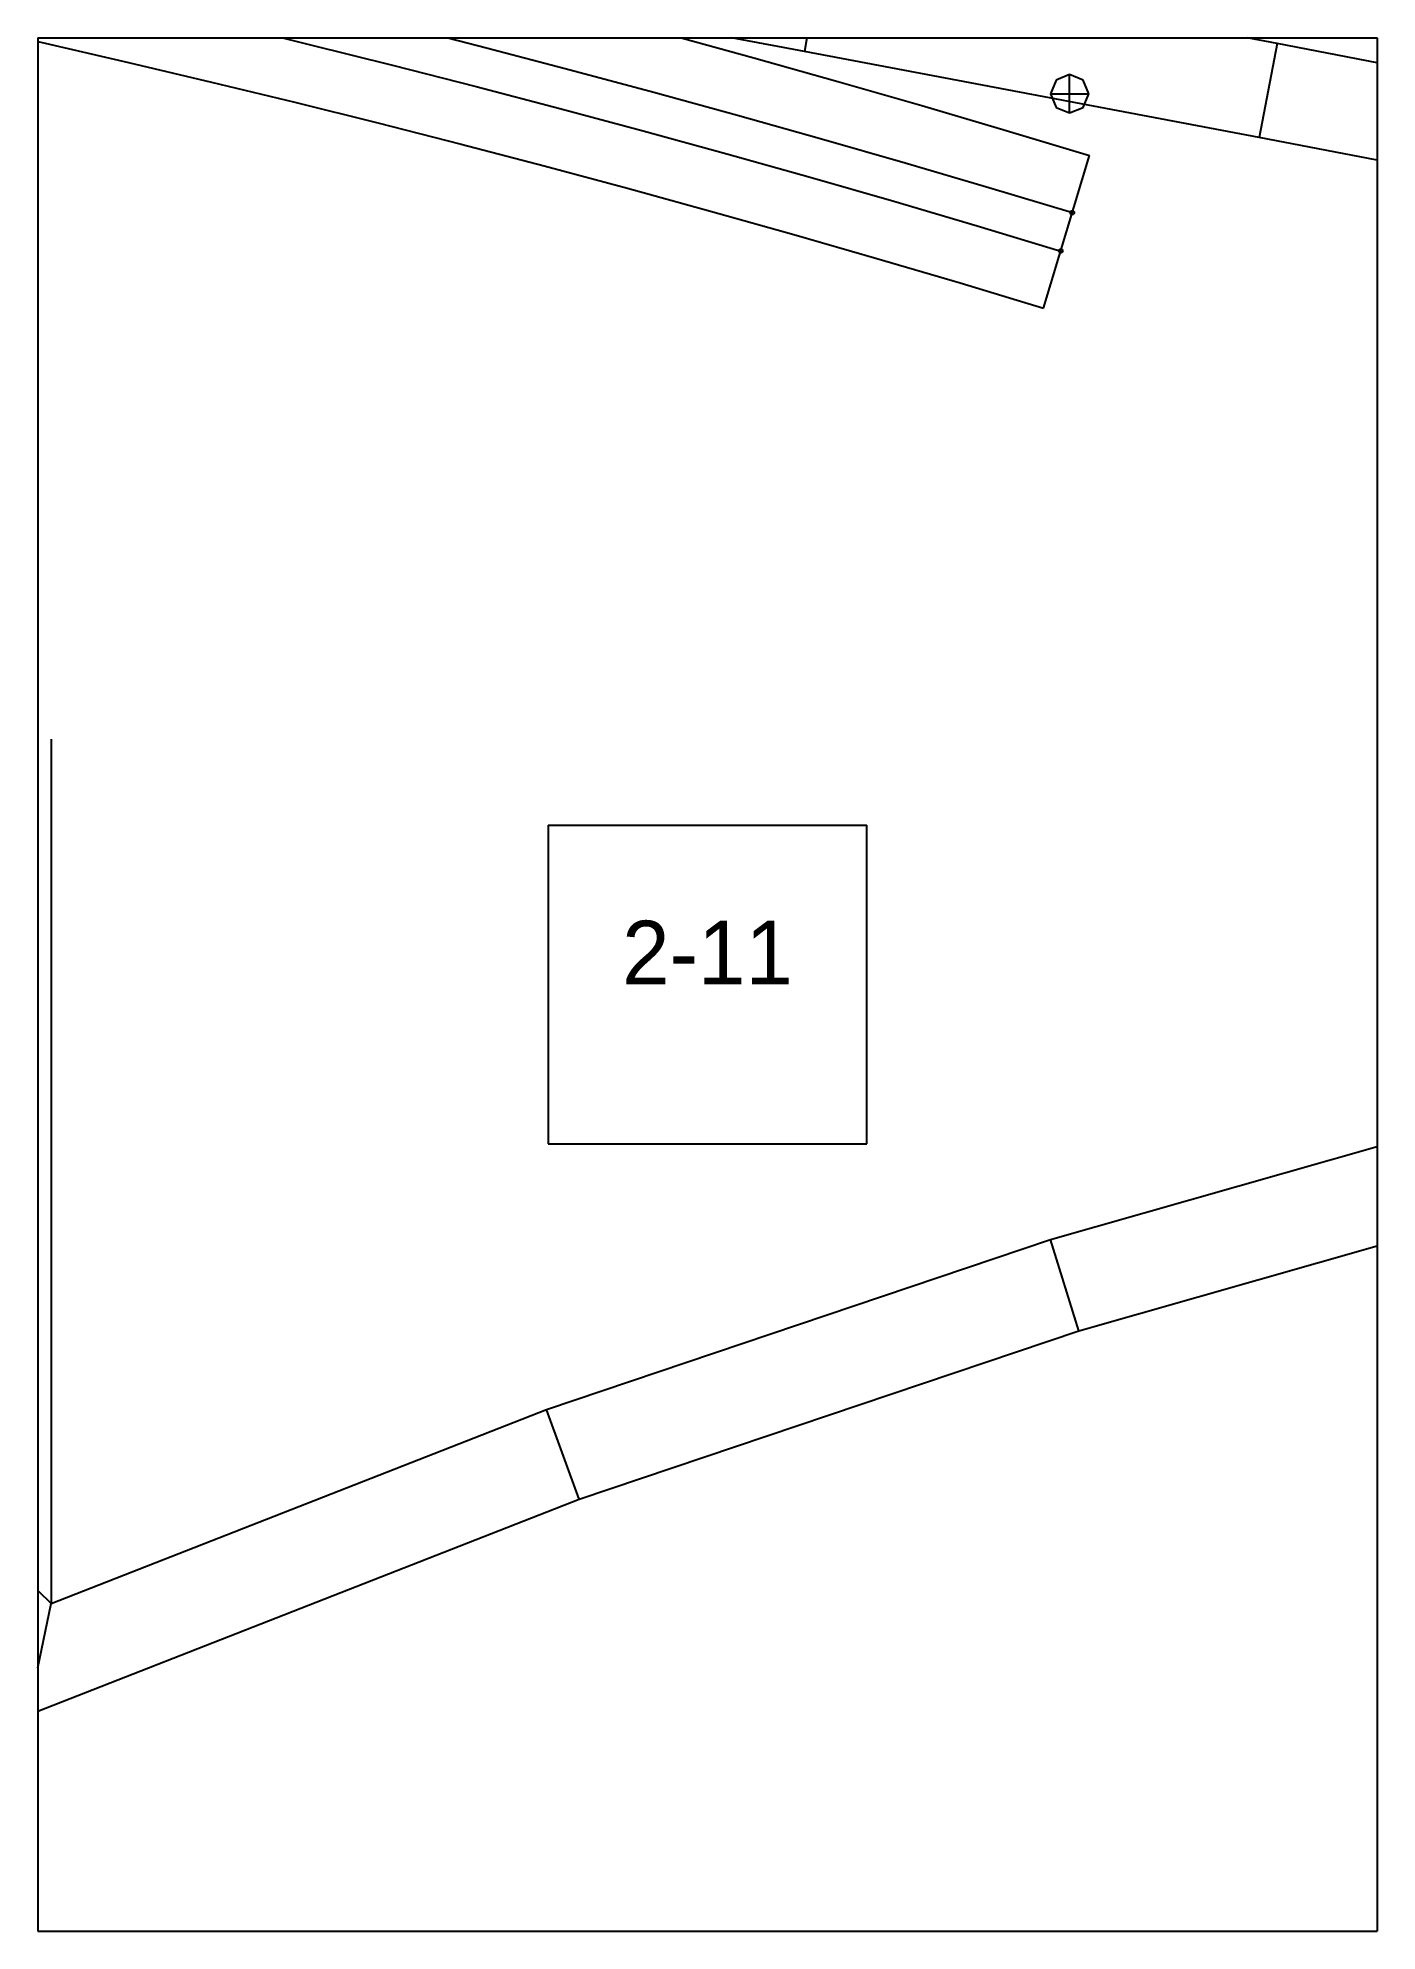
# Paper-space layout 'Plan 2-11' of a CAD drawing. Header units: metres, sheet in millimetres. Extents: x 0 to 210, y 0 to 297.
# The model-space entities are those that its viewports show. They can reach past a viewport. Long polylines and large blocks are cut down to what shows.
import ezdxf
from ezdxf.enums import TextEntityAlignment as Align

# ---------------------------------------------------------------- set-up
doc = ezdxf.new("R2010")
doc.units = ezdxf.units.M
for name, color, linetype in [('default', 7, 'Continuous'), ('mcircles', 7, 'Continuous'), ('TEXTLAYER', 7, 'Continuous'), ('VIEWPORTS', 7, 'Continuous')]:
    doc.layers.add(name, color=color, linetype=linetype)

msp = doc.modelspace()

# ---------------------------------------------------------------- linework, layer by layer
at = {"color": 9}
for p, q in [((2100, 0), (2100, -297)), ((2100, 0), (2100, -297)), ((2310, 0), (2310, -297)), ((2310, 0), (2310, -297)), ((1890, -297), (2100, -297)), ((1890, -297), (2100, -297)), ((2100, -297), (2310, -297)), ((2100, -297), (2100, -594)), ((2100, -297), (2310, -297)), ((2100, -297), (2100, -594)), ((2310, -297), (2520, -297)), ((2310, -297), (2310, -594)), ((2310, -297), (2520, -297)), ((2310, -297), (2310, -594)), ((2180, -420.5), (2230, -420.5)), ((2180, -420.5), (2180, -470.5)), ((2230, -470.5), (2230, -420.5)), ((2180, -470.5), (2230, -470.5)), ((1890, -594), (2100, -594)), ((1890, -594), (2100, -594)), ((2100, -594), (2310, -594)), ((2100, -594), (2100, -891)), ((2100, -594), (2310, -594)), ((2100, -594), (2100, -891)), ((2310, -594), (2520, -594)), ((2310, -594), (2310, -891)), ((2310, -594), (2520, -594)), ((2310, -594), (2310, -891))]:
    msp.add_line(p, q, dxfattribs=at)
at = {"layer": 'default', "color": 7, "linetype": 'Continuous'}
for p, q in [((1832.16, -277.21), (2102.07, -542.58)), ((2222.95, -284.38), (2220.19, -299.12)), ((2294.32, -297.89), (2222.95, -284.38)), ((2220.19, -299.12), (2147.09, -285.54)), ((2185.88, -292.96), (2199.07, -296.5)), ((2088.12, -294.91), (2101.16, -297.84)), ((2129.44, -294.84), (2142.54, -298.02)), ((2157.19, -295.19), (2170.33, -298.54)), ((2199.07, -296.5), (2212.25, -300.12)), ((2101.16, -297.84), (2114.2, -300.84)), ((2142.54, -298.02), (2155.63, -301.29)), ((2170.33, -298.54), (2183.46, -301.99)), ((2291.5, -312.62), (2220.19, -299.12)), ((2294.32, -297.89), (2291.5, -312.62)), ((2363.56, -311.3), (2294.32, -297.89)), ((2114.2, -300.84), (2127.24, -303.93)), ((2155.63, -301.29), (2168.73, -304.64)), ((2183.46, -301.99), (2196.59, -305.51)), ((2212.25, -300.12), (2225.44, -303.83)), ((2261.78, -302.77), (2259.66, -303.65)), ((2263.91, -303.65), (2261.78, -302.77)), ((2261.78, -308.77), (2261.78, -302.77)), ((2127.24, -303.93), (2140.28, -307.1)), ((2168.73, -304.64), (2181.82, -308.07)), ((2196.59, -305.51), (2209.72, -309.12)), ((2225.44, -303.83), (2238.62, -307.63)), ((2259.66, -303.65), (2258.78, -305.77)), ((2258.78, -305.77), (2259.66, -307.9)), ((2258.78, -305.77), (2264.78, -305.77)), ((2264.78, -305.77), (2263.91, -303.65)), ((2263.91, -307.9), (2264.78, -305.77)), ((2140.28, -307.1), (2153.32, -310.35)), ((2181.82, -308.07), (2194.92, -311.59)), ((2238.62, -307.63), (2251.81, -311.52)), ((2259.66, -307.9), (2261.78, -308.77)), ((2261.78, -308.77), (2263.91, -307.9)), ((2153.32, -310.35), (2166.36, -313.68)), ((2194.92, -311.59), (2208.01, -315.19)), ((2209.72, -309.12), (2222.85, -312.82)), ((2251.81, -311.52), (2264.92, -315.47)), ((2166.36, -313.68), (2179.4, -317.1)), ((2222.85, -312.82), (2235.98, -316.6)), ((2360.68, -326.02), (2291.5, -312.62)), ((2179.4, -317.1), (2192.44, -320.6)), ((2208.01, -315.19), (2221.11, -318.87)), ((2235.98, -316.6), (2249.11, -320.47)), ((2257.71, -339.4), (2264.92, -315.47)), ((2192.44, -320.6), (2205.48, -324.19)), ((2221.11, -318.87), (2234.2, -322.64)), ((2249.11, -320.47), (2262.23, -324.42)), ((2234.2, -322.64), (2247.3, -326.5)), ((2205.48, -324.19), (2218.52, -327.86)), ((2247.3, -326.5), (2260.41, -330.45)), ((2218.52, -327.86), (2231.56, -331.61)), ((2231.56, -331.61), (2244.6, -335.45)), ((2244.6, -335.45), (2257.71, -339.4)), ((2102.15, -542.55), (2102.15, -407.02)), ((2258.79, -485.49), (2339.02, -462.63)), ((2263.24, -499.82), (2342.78, -477.15)), ((2179.75, -512.16), (2258.79, -485.49)), ((2263.24, -499.82), (2258.79, -485.49)), ((2184.88, -526.26), (2263.24, -499.82)), ((2102.07, -542.58), (2179.75, -512.16)), ((2184.88, -526.26), (2179.75, -512.16)), ((2098.49, -560.1), (2184.88, -526.26)), ((2098.49, -560.1), (2102.07, -542.58))]:
    msp.add_line(p, q, dxfattribs=at)
at = {"layer": 'mcircles', "color": 7, "linetype": 'Continuous'}
for centre in [(2262.2, -324.42), (2260.4, -330.42)]:
    msp.add_circle(centre, 0.3, dxfattribs=at)

# ---------------------------------------------------------------- texts
at = {"layer": 'TEXTLAYER', "color": 1}
msp.add_text('2-11', height=10, dxfattribs=at).set_placement((2205, -445.5), align=Align.CENTER)

psp = doc.layouts.new('Plan 2-11')

# ---------------------------------------------------------------- viewports
at = {"layer": 'VIEWPORTS'}
psp.add_viewport(center=(105, 148.5), size=(210, 297), view_center_point=(2205, -445.5), view_height=297, dxfattribs=at)

doc.saveas('drawing.dxf')
